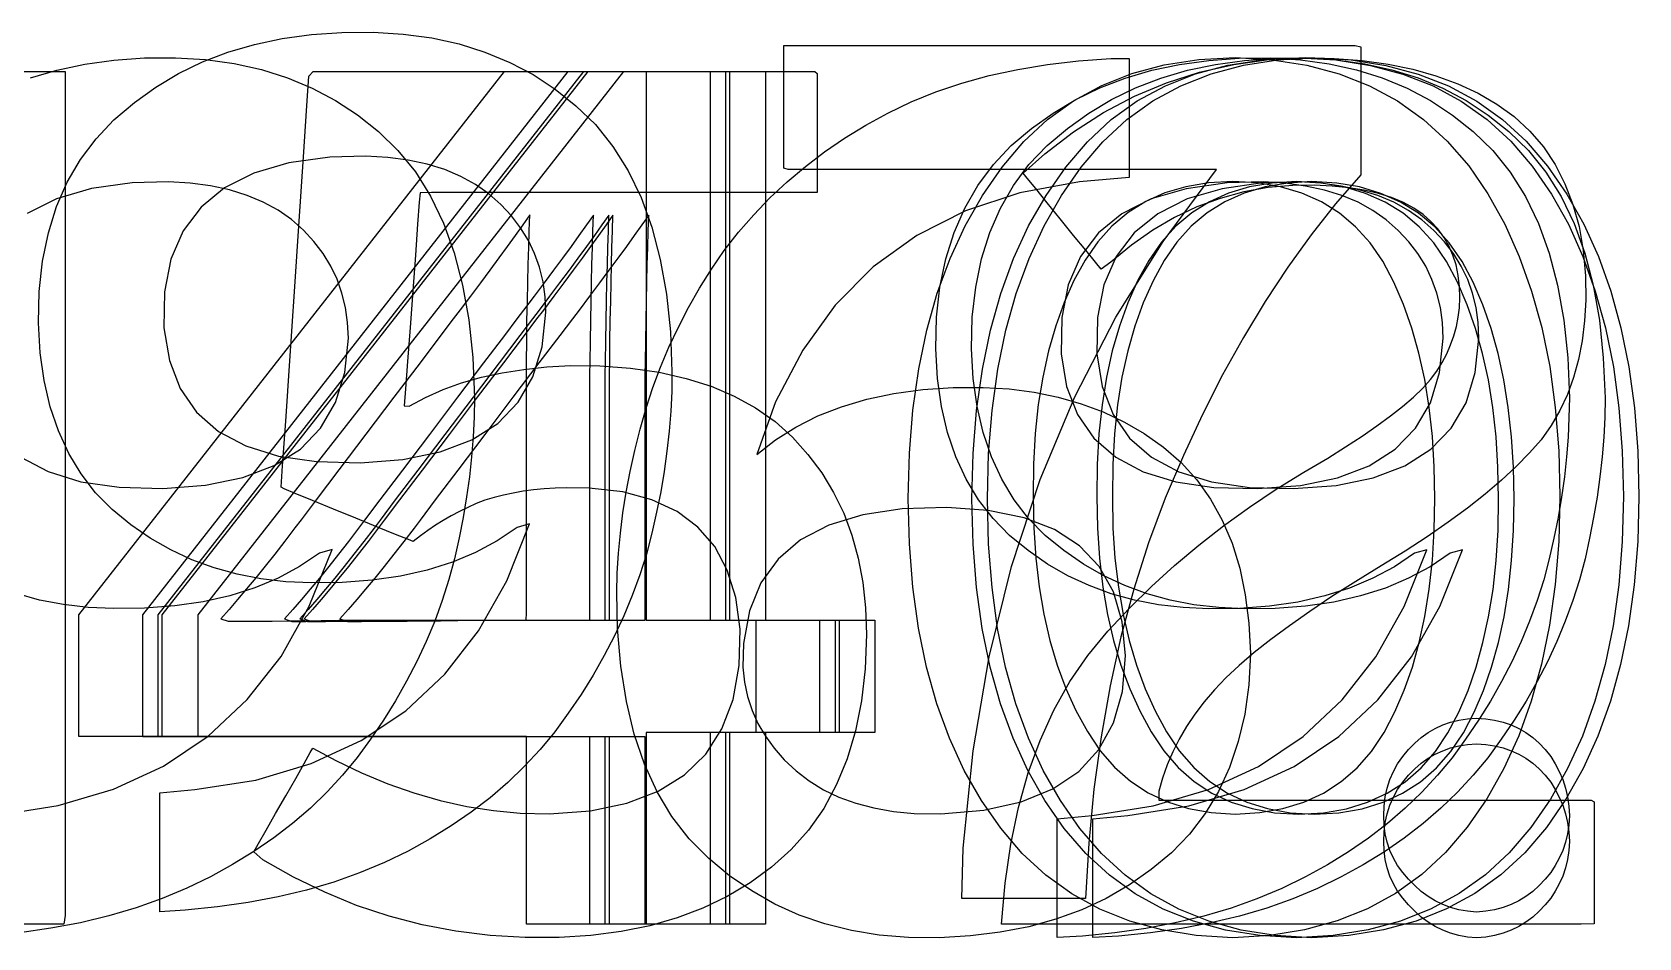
# Model space of a CAD drawing. Extents: x 1 to 47.7, y 0.2 to 35.
# Drawn here: x 42.7814 to 42.9095, y 6.8281 to 6.9004 of the extents above; entities that cross this region are included whole.
import ezdxf

# ---------------------------------------------------------------- set-up
doc = ezdxf.new("R2010")
doc.units = 0
doc.header["$MEASUREMENT"] = 0
for name, color, linetype in [('5_1___24__TARGET_LEDS___12', 7, 'CONTINUOUS'), ('6_2___8__INDEPENDENT_INPUT', 7, 'CONTINUOUS'), ('6_3___8__OPTOISO_INDEPENDE', 7, 'CONTINUOUS'), ('6_4___24__OPTOISO_INDEPEND', 7, 'CONTINUOUS'), ('6_5___8__INDEPENDENT_INPUT', 7, 'CONTINUOUS'), ('6_6___8__INDEPENDENT_INPUT', 7, 'CONTINUOUS'), ('6_7___8__OPTOISO_INDEPENDE', 7, 'CONTINUOUS'), ('6_8___8__OPTOISO_INDEPENDE', 7, 'CONTINUOUS')]:
    doc.layers.add(name, color=color, linetype=linetype)

msp = doc.modelspace()

# ---------------------------------------------------------------- linework, layer by layer
at = {"layer": '5_1___24__TARGET_LEDS___12'}
for points in [[(42.90685, 6.87118), (42.90682, 6.86962), (42.90675, 6.86805), (42.90662, 6.86646), (42.90644, 6.86487), (42.90622, 6.86325), (42.90594, 6.86163), (42.90562, 6.85999), (42.90525, 6.85833), (42.90481, 6.85666), (42.90428, 6.855), (42.90367, 6.85335), (42.903, 6.85173), (42.90225, 6.85013), (42.90144, 6.84855), (42.90055, 6.84699), (42.89959, 6.84546), (42.89857, 6.84395), (42.89749, 6.84247), (42.89633, 6.84107), (42.89509, 6.83972), (42.89376, 6.83844), (42.89234, 6.83722), (42.89083, 6.83606), (42.88924, 6.83496), (42.88756, 6.83393), (42.88579, 6.83296), (42.88391, 6.83204), (42.88193, 6.83121), (42.87986, 6.83048), (42.87768, 6.82984), (42.87541, 6.8293), (42.87305, 6.82885), (42.87058, 6.82849), (42.86802, 6.82823), (42.86598, 6.82812), (42.86598, 6.82862), (42.86598, 6.82967), (42.86598, 6.83108), (42.86598, 6.8327), (42.86598, 6.83433), (42.86598, 6.8358), (42.86598, 6.83695), (42.86598, 6.8376), (42.86878, 6.83786), (42.87363, 6.83863), (42.87806, 6.83994), (42.88205, 6.84178), (42.88561, 6.84416), (42.88873, 6.84708), (42.89142, 6.85053), (42.89367, 6.85453), (42.89548, 6.85906), (42.89449, 6.85878), (42.8929, 6.8577), (42.89118, 6.85678), (42.88932, 6.856), (42.88733, 6.85537), (42.8852, 6.85489), (42.88294, 6.85456), (42.88054, 6.85438), (42.87808, 6.85434), (42.87603, 6.85444), (42.87405, 6.85467), (42.87215, 6.85504), (42.87031, 6.85555), (42.86855, 6.8562), (42.86685, 6.85699), (42.86523, 6.85792), (42.86367, 6.85899), (42.86219, 6.86019), (42.86086, 6.86155), (42.85971, 6.86304), (42.85872, 6.86469), (42.8579, 6.86648), (42.85724, 6.86841), (42.85676, 6.87049), (42.85645, 6.87272), (42.8563, 6.8751), (42.85637, 6.87761), (42.85664, 6.88001), (42.8571, 6.88226), (42.85776, 6.88437), (42.85861, 6.88632), (42.85965, 6.88813), (42.86089, 6.88979), (42.86233, 6.8913), (42.86395, 6.89267), (42.86566, 6.8939), (42.86748, 6.89498), (42.86939, 6.89591), (42.87141, 6.89668), (42.87353, 6.89731), (42.87576, 6.89778), (42.87809, 6.8981), (42.88052, 6.89827), (42.88301, 6.89829), (42.8854, 6.89814), (42.88768, 6.89783), (42.88985, 6.89734), (42.89193, 6.8967), (42.8939, 6.89588), (42.89576, 6.89489), (42.89753, 6.89374), (42.89918, 6.89242), (42.90074, 6.89091), (42.90213, 6.88918), (42.90335, 6.88724), (42.90438, 6.88509), (42.90523, 6.88273), (42.90591, 6.88016), (42.9064, 6.87737), (42.90671, 6.87438)], [(42.89678, 6.87594), (42.89673, 6.87718), (42.89656, 6.87838), (42.89628, 6.87952), (42.89589, 6.88062), (42.89538, 6.88167), (42.89477, 6.88268), (42.89404, 6.88363), (42.89319, 6.88454), (42.89224, 6.88538), (42.89118, 6.88613), (42.89, 6.88678), (42.88871, 6.88731), (42.88731, 6.88775), (42.88579, 6.88807), (42.88417, 6.8883), (42.88243, 6.88841), (42.87953, 6.88832), (42.87629, 6.88786), (42.8735, 6.88704), (42.87116, 6.88586), (42.86928, 6.88433), (42.86785, 6.88244), (42.86687, 6.88019), (42.86635, 6.87758), (42.8663, 6.8747), (42.86674, 6.87209), (42.86761, 6.86985), (42.86892, 6.86797), (42.87066, 6.86644), (42.87284, 6.86528), (42.87545, 6.86447), (42.87849, 6.86403), (42.88198, 6.86394), (42.88539, 6.86419), (42.88836, 6.8648), (42.89088, 6.86576), (42.89295, 6.86708), (42.89458, 6.86876), (42.89576, 6.87079), (42.89649, 6.87319)], [(42.83055, 6.88576), (42.83, 6.88497), (42.8294, 6.88413), (42.82877, 6.88325), (42.82809, 6.88233), (42.82738, 6.88136), (42.82663, 6.88034), (42.82583, 6.87928), (42.825, 6.87817), (42.82446, 6.87747), (42.82347, 6.87616), (42.8218, 6.87396), (42.81972, 6.87122), (42.81748, 6.86826), (42.81533, 6.86541), (42.81352, 6.86303), (42.81231, 6.86143), (42.81183, 6.86079), (42.81101, 6.85973), (42.81021, 6.85871), (42.80944, 6.85773), (42.80869, 6.8568), (42.80796, 6.85592), (42.80726, 6.85508), (42.80658, 6.85429), (42.80592, 6.85354), (42.80651, 6.85334), (42.80763, 6.85334), (42.8088, 6.85335), (42.81001, 6.85336), (42.81127, 6.85337), (42.81258, 6.85338), (42.81393, 6.8534), (42.81533, 6.85342), (42.8164, 6.85343), (42.81723, 6.85343), (42.81887, 6.85343), (42.82105, 6.85343), (42.82349, 6.85343), (42.82592, 6.85343), (42.82804, 6.85343), (42.82958, 6.85343), (42.83027, 6.85343), (42.83028, 6.85401), (42.83028, 6.8559), (42.83028, 6.85874), (42.83028, 6.86211), (42.83028, 6.86563), (42.83028, 6.86888), (42.83028, 6.87149), (42.83028, 6.87304), (42.83029, 6.87404), (42.83031, 6.87571), (42.83034, 6.87733), (42.83037, 6.87888), (42.8304, 6.88037), (42.83043, 6.88181), (42.83047, 6.88318), (42.83051, 6.8845)]]:
    msp.add_lwpolyline(points, close=True, dxfattribs=at)
msp.add_lwpolyline([(42.83986, 6.84447), (42.83986, 6.82918), (42.83028, 6.82918), (42.83028, 6.84414), (42.7946, 6.84414), (42.7946, 6.85387), (42.82856, 6.89722), (42.83986, 6.89722), (42.83986, 6.85343), (42.84859, 6.85343), (42.84859, 6.84447), (42.83986, 6.84447)], dxfattribs=at)
at = {"layer": '6_2___8__INDEPENDENT_INPUT'}
for points in [[(42.90831, 6.86331), (42.90822, 6.85971), (42.90795, 6.85627), (42.90749, 6.853), (42.90686, 6.8499), (42.90604, 6.84697), (42.90504, 6.8442), (42.90385, 6.8416), (42.90249, 6.83917), (42.90093, 6.83691), (42.8992, 6.83489), (42.8973, 6.83313), (42.89522, 6.83164), (42.89297, 6.83041), (42.89054, 6.82944), (42.88794, 6.82873), (42.88517, 6.82828), (42.88223, 6.8281), (42.87932, 6.82828), (42.87658, 6.82872), (42.87401, 6.82943), (42.8716, 6.83039), (42.86937, 6.83161), (42.86732, 6.83309), (42.86543, 6.83483), (42.86371, 6.83682), (42.86216, 6.83905), (42.8608, 6.84145), (42.85962, 6.84402), (42.85861, 6.84677), (42.8578, 6.84969), (42.85716, 6.85278), (42.8567, 6.85606), (42.85643, 6.8595), (42.85634, 6.86312), (42.85643, 6.86673), (42.85671, 6.87018), (42.85717, 6.87346), (42.85781, 6.87657), (42.85865, 6.87951), (42.85966, 6.88228), (42.86086, 6.88489), (42.86225, 6.88733), (42.86382, 6.88959), (42.86555, 6.89161), (42.86746, 6.89337), (42.86953, 6.89486), (42.87177, 6.89608), (42.87418, 6.89703), (42.87676, 6.89772), (42.87951, 6.89814), (42.88242, 6.8983), (42.88536, 6.89813), (42.88813, 6.8977), (42.89072, 6.89701), (42.89313, 6.89606), (42.89537, 6.89485), (42.89744, 6.89338), (42.89933, 6.89165), (42.90104, 6.88966), (42.90257, 6.88743), (42.90392, 6.88502), (42.90508, 6.88244), (42.90607, 6.87969), (42.90688, 6.87676), (42.90751, 6.87366), (42.90795, 6.87038), (42.90822, 6.86693)], [(42.89836, 6.86312), (42.8983, 6.86565), (42.89815, 6.86808), (42.8979, 6.8704), (42.89754, 6.87262), (42.89708, 6.87472), (42.89652, 6.87672), (42.89585, 6.87861), (42.89509, 6.8804), (42.89421, 6.88206), (42.89319, 6.88353), (42.89203, 6.88481), (42.89073, 6.8859), (42.8893, 6.8868), (42.88774, 6.88749), (42.88604, 6.888), (42.8842, 6.88831), (42.88223, 6.88843), (42.88029, 6.88831), (42.87849, 6.888), (42.87682, 6.88751), (42.87528, 6.88681), (42.87387, 6.88593), (42.8726, 6.88486), (42.87145, 6.8836), (42.87044, 6.88214), (42.86955, 6.88051), (42.86877, 6.87876), (42.8681, 6.8769), (42.86753, 6.87492), (42.86707, 6.87283), (42.86672, 6.87062), (42.86647, 6.8683), (42.86634, 6.86586), (42.86631, 6.86331), (42.86636, 6.86079), (42.86652, 6.85838), (42.86679, 6.85608), (42.86716, 6.85389), (42.86764, 6.85181), (42.86823, 6.84984), (42.86893, 6.84797), (42.86973, 6.84621), (42.87063, 6.84454), (42.87165, 6.84302), (42.8728, 6.8417), (42.87408, 6.84057), (42.87548, 6.83965), (42.87702, 6.83893), (42.87869, 6.83841), (42.88049, 6.83808), (42.88242, 6.83796), (42.88439, 6.83808), (42.88622, 6.8384), (42.88791, 6.83892), (42.88947, 6.83963), (42.89089, 6.84054), (42.89217, 6.84165), (42.89331, 6.84296), (42.89431, 6.84446), (42.89517, 6.84611), (42.89592, 6.84784), (42.89657, 6.84969), (42.89711, 6.85165), (42.89756, 6.85372), (42.89791, 6.8559), (42.89816, 6.8582), (42.89831, 6.8606)], [(42.82614, 6.88576), (42.82559, 6.88497), (42.82499, 6.88413), (42.82436, 6.88325), (42.82368, 6.88233), (42.82296, 6.88136), (42.82221, 6.88034), (42.82141, 6.87928), (42.82057, 6.87817), (42.82004, 6.87747), (42.81905, 6.87616), (42.81738, 6.87396), (42.8153, 6.87122), (42.81306, 6.86826), (42.81091, 6.86541), (42.8091, 6.86303), (42.80789, 6.86143), (42.8074, 6.86079), (42.80659, 6.85973), (42.8058, 6.85871), (42.80502, 6.85773), (42.80428, 6.8568), (42.80355, 6.85592), (42.80284, 6.85508), (42.80216, 6.85429), (42.8015, 6.85354), (42.80209, 6.85334), (42.80321, 6.85334), (42.80438, 6.85335), (42.8056, 6.85336), (42.80686, 6.85337), (42.80816, 6.85338), (42.80951, 6.8534), (42.81091, 6.85342), (42.81198, 6.85343), (42.8128, 6.85343), (42.81445, 6.85343), (42.81663, 6.85343), (42.81907, 6.85343), (42.82149, 6.85343), (42.82362, 6.85343), (42.82516, 6.85343), (42.82585, 6.85343), (42.82586, 6.85401), (42.82586, 6.8559), (42.82586, 6.85874), (42.82586, 6.86211), (42.82586, 6.86563), (42.82586, 6.86888), (42.82586, 6.87149), (42.82586, 6.87304), (42.82587, 6.87404), (42.8259, 6.87571), (42.82593, 6.87733), (42.82596, 6.87888), (42.82599, 6.88037), (42.82602, 6.88181), (42.82606, 6.88318), (42.8261, 6.8845)]]:
    msp.add_lwpolyline(points, close=True, dxfattribs=at)
msp.add_lwpolyline([(42.83545, 6.84447), (42.83545, 6.82918), (42.82586, 6.82918), (42.82586, 6.84414), (42.79019, 6.84414), (42.79019, 6.85387), (42.82414, 6.89722), (42.83545, 6.89722), (42.83545, 6.85343), (42.84418, 6.85343), (42.84418, 6.84447), (42.83545, 6.84447)], dxfattribs=at)
at = {"layer": '6_3___8__OPTOISO_INDEPENDE'}
for points in [[(42.83241, 6.87324), (42.83239, 6.87168), (42.83231, 6.87011), (42.83218, 6.86853), (42.83201, 6.86693), (42.83178, 6.86531), (42.83151, 6.86369), (42.83118, 6.86205), (42.83081, 6.86039), (42.83038, 6.85872), (42.82984, 6.85706), (42.82924, 6.85542), (42.82856, 6.85379), (42.82782, 6.85219), (42.827, 6.85061), (42.82612, 6.84906), (42.82516, 6.84752), (42.82413, 6.84601), (42.82305, 6.84454), (42.82189, 6.84313), (42.82065, 6.84179), (42.81932, 6.8405), (42.8179, 6.83928), (42.8164, 6.83812), (42.8148, 6.83703), (42.81312, 6.83599), (42.81135, 6.83502), (42.80947, 6.8341), (42.80749, 6.83328), (42.80542, 6.83254), (42.80325, 6.8319), (42.80098, 6.83136), (42.79861, 6.83091), (42.79615, 6.83056), (42.79358, 6.8303), (42.79154, 6.83018), (42.79154, 6.83068), (42.79154, 6.83173), (42.79154, 6.83314), (42.79154, 6.83476), (42.79154, 6.83639), (42.79154, 6.83787), (42.79154, 6.83901), (42.79154, 6.83966), (42.79434, 6.83993), (42.7992, 6.84069), (42.80362, 6.842), (42.80761, 6.84384), (42.81117, 6.84622), (42.81429, 6.84914), (42.81698, 6.8526), (42.81923, 6.85659), (42.82105, 6.86113), (42.82005, 6.86084), (42.81847, 6.85977), (42.81674, 6.85884), (42.81489, 6.85806), (42.81289, 6.85743), (42.81076, 6.85695), (42.8085, 6.85662), (42.8061, 6.85644), (42.80365, 6.85641), (42.8016, 6.8565), (42.79962, 6.85673), (42.79771, 6.8571), (42.79588, 6.85761), (42.79411, 6.85826), (42.79242, 6.85905), (42.79079, 6.85998), (42.78923, 6.86105), (42.78776, 6.86226), (42.78643, 6.86361), (42.78527, 6.86511), (42.78428, 6.86675), (42.78346, 6.86854), (42.78281, 6.87047), (42.78233, 6.87256), (42.78201, 6.87478), (42.78187, 6.87716), (42.78193, 6.87967), (42.7822, 6.88207), (42.78266, 6.88433), (42.78332, 6.88643), (42.78417, 6.88838), (42.78522, 6.89019), (42.78646, 6.89185), (42.78789, 6.89336), (42.78952, 6.89473), (42.79123, 6.89596), (42.79304, 6.89704), (42.79496, 6.89797), (42.79698, 6.89875), (42.7991, 6.89937), (42.80132, 6.89984), (42.80365, 6.90017), (42.80608, 6.90033), (42.80858, 6.90035), (42.81096, 6.9002), (42.81324, 6.89989), (42.81542, 6.89941), (42.81749, 6.89876), (42.81946, 6.89794), (42.82133, 6.89696), (42.82309, 6.8958), (42.82475, 6.89448), (42.8263, 6.89297), (42.8277, 6.89124), (42.82891, 6.8893), (42.82994, 6.88715), (42.8308, 6.88479), (42.83147, 6.88222), (42.83197, 6.87944), (42.83228, 6.87644)], [(42.88736, 6.88897), (42.88535, 6.88665), (42.88341, 6.88419), (42.88153, 6.88159), (42.87973, 6.87886), (42.878, 6.876), (42.87633, 6.873), (42.87474, 6.86986), (42.87321, 6.86659), (42.87175, 6.86317), (42.87042, 6.85961), (42.86925, 6.85592), (42.86823, 6.85212), (42.86736, 6.84819), (42.86664, 6.84413), (42.86607, 6.83996), (42.86566, 6.83566), (42.8654, 6.83124), (42.86502, 6.83124), (42.864, 6.83124), (42.86255, 6.83124), (42.86086, 6.83124), (42.85912, 6.83124), (42.85752, 6.83124), (42.85626, 6.83124), (42.85554, 6.83124), (42.85565, 6.83525), (42.85644, 6.84303), (42.85772, 6.85053), (42.8595, 6.85773), (42.86178, 6.86465), (42.86455, 6.87127), (42.86782, 6.8776), (42.87159, 6.88365), (42.87585, 6.8894), (42.87453, 6.8894), (42.87102, 6.8894), (42.86599, 6.8894), (42.86011, 6.8894), (42.85407, 6.8894), (42.84853, 6.8894), (42.84417, 6.8894), (42.84167, 6.8894), (42.84132, 6.8895), (42.84132, 6.89022), (42.84132, 6.89146), (42.84132, 6.89305), (42.84132, 6.89478), (42.84132, 6.89646), (42.84132, 6.8979), (42.84132, 6.8989), (42.84132, 6.89928), (42.84308, 6.89928), (42.84777, 6.89928), (42.85448, 6.89928), (42.86231, 6.89928), (42.87037, 6.89928), (42.87775, 6.89928), (42.88356, 6.89928), (42.8869, 6.89928), (42.88736, 6.89918), (42.88736, 6.89843), (42.88736, 6.89713), (42.88736, 6.89547), (42.88736, 6.89367), (42.88736, 6.89192), (42.88736, 6.89041), (42.88736, 6.88936)], [(42.82235, 6.878), (42.82229, 6.87924), (42.82212, 6.88044), (42.82184, 6.88159), (42.82145, 6.88268), (42.82095, 6.88374), (42.82033, 6.88474), (42.8196, 6.88569), (42.81876, 6.8866), (42.81781, 6.88745), (42.81674, 6.88819), (42.81556, 6.88884), (42.81428, 6.88938), (42.81287, 6.88981), (42.81136, 6.89014), (42.80973, 6.89036), (42.80799, 6.89047), (42.8051, 6.89038), (42.80185, 6.88992), (42.79906, 6.8891), (42.79672, 6.88792), (42.79484, 6.88639), (42.79341, 6.8845), (42.79244, 6.88225), (42.79191, 6.87964), (42.79187, 6.87676), (42.79231, 6.87416), (42.79318, 6.87191), (42.79448, 6.87003), (42.79623, 6.8685), (42.7984, 6.86734), (42.80101, 6.86653), (42.80406, 6.86609), (42.80754, 6.866), (42.81095, 6.86625), (42.81392, 6.86686), (42.81644, 6.86782), (42.81852, 6.86914), (42.82014, 6.87082), (42.82132, 6.87286), (42.82206, 6.87525)], [(42.904, 6.83784), (42.90395, 6.8371), (42.90384, 6.8364), (42.90368, 6.83572), (42.90347, 6.83508), (42.9032, 6.83446), (42.90288, 6.83387), (42.90251, 6.83331), (42.90208, 6.83277), (42.9016, 6.83227), (42.90108, 6.8318), (42.90053, 6.83139), (42.89996, 6.83104), (42.89935, 6.83075), (42.89871, 6.83051), (42.89803, 6.83034), (42.89733, 6.83022), (42.89659, 6.83016), (42.89588, 6.83022), (42.89519, 6.83034), (42.89453, 6.83051), (42.8939, 6.83075), (42.8933, 6.83104), (42.89273, 6.83139), (42.89218, 6.8318), (42.89167, 6.83227), (42.89117, 6.83277), (42.89071, 6.83331), (42.8903, 6.83387), (42.88996, 6.83446), (42.88968, 6.83508), (42.88947, 6.83572), (42.88931, 6.8364), (42.88922, 6.8371), (42.88919, 6.83784), (42.88922, 6.83861), (42.88931, 6.83934), (42.88947, 6.84005), (42.88968, 6.84073), (42.88996, 6.84137), (42.8903, 6.84199), (42.89071, 6.84257), (42.89117, 6.84313), (42.89167, 6.84364), (42.89218, 6.84409), (42.89273, 6.84448), (42.8933, 6.84481), (42.8939, 6.84508), (42.89453, 6.8453), (42.89519, 6.84546), (42.89588, 6.84557), (42.89659, 6.84562), (42.89733, 6.84557), (42.89803, 6.84546), (42.89871, 6.8453), (42.89935, 6.84508), (42.89996, 6.84481), (42.90053, 6.84448), (42.90108, 6.84409), (42.9016, 6.84364), (42.90208, 6.84313), (42.90251, 6.84257), (42.90288, 6.84199), (42.9032, 6.84137), (42.90347, 6.84073), (42.90368, 6.84005), (42.90384, 6.83934), (42.90395, 6.83861)]]:
    msp.add_lwpolyline(points, close=True, dxfattribs=at)
at = {"layer": '6_4___24__OPTOISO_INDEPEND'}
for points in [[(42.78122, 6.8967), (42.78334, 6.89732), (42.78556, 6.8978), (42.78789, 6.89812), (42.79032, 6.89829), (42.79281, 6.8983), (42.7952, 6.89816), (42.79748, 6.89784), (42.79966, 6.89736), (42.80173, 6.89671), (42.8037, 6.89589), (42.80557, 6.89491), (42.80733, 6.89376), (42.80899, 6.89243), (42.81054, 6.89092), (42.81194, 6.8892), (42.81315, 6.88726), (42.81418, 6.88511), (42.81504, 6.88274), (42.81571, 6.88017), (42.8162, 6.87739), (42.81652, 6.87439), (42.81665, 6.87119), (42.81663, 6.86963), (42.81655, 6.86806), (42.81642, 6.86648), (42.81625, 6.86488), (42.81602, 6.86327), (42.81575, 6.86164), (42.81542, 6.86), (42.81505, 6.85834), (42.81461, 6.85668), (42.81408, 6.85501), (42.81348, 6.85337), (42.8128, 6.85175), (42.81206, 6.85015), (42.81124, 6.84857), (42.81036, 6.84701), (42.8094, 6.84547), (42.80837, 6.84396), (42.80729, 6.84249), (42.80613, 6.84108), (42.80489, 6.83974), (42.80356, 6.83845), (42.80214, 6.83723), (42.80064, 6.83608), (42.79904, 6.83498), (42.79736, 6.83394), (42.79559, 6.83297), (42.79371, 6.83205), (42.79173, 6.83123), (42.78966, 6.83049), (42.78749, 6.82986), (42.78522, 6.82931), (42.78285, 6.82886), (42.78038, 6.8285)], [(42.78047, 6.86645), (42.78264, 6.86529), (42.78525, 6.86449), (42.7883, 6.86404), (42.79178, 6.86395), (42.79519, 6.8642), (42.79816, 6.86481), (42.80068, 6.86577), (42.80276, 6.86709), (42.80438, 6.86877), (42.80556, 6.87081), (42.8063, 6.8732), (42.80659, 6.87595), (42.80653, 6.87719), (42.80636, 6.87839), (42.80608, 6.87954), (42.80569, 6.88064), (42.80519, 6.88169), (42.80457, 6.88269), (42.80384, 6.88364), (42.803, 6.88455), (42.80205, 6.8854), (42.80098, 6.88615), (42.7998, 6.88679), (42.79851, 6.88733), (42.79711, 6.88776), (42.7956, 6.88809), (42.79397, 6.88831), (42.79223, 6.88842), (42.78934, 6.88834), (42.78609, 6.88787), (42.7833, 6.88705), (42.78096, 6.88588)], [(42.77858, 6.83788), (42.78344, 6.83865), (42.78786, 6.83995), (42.79185, 6.8418), (42.79541, 6.84418), (42.79853, 6.8471), (42.80122, 6.85055), (42.80347, 6.85455), (42.80529, 6.85908), (42.80429, 6.85879), (42.8027, 6.85772), (42.80098, 6.85679), (42.79912, 6.85601), (42.79713, 6.85539), (42.795, 6.85491), (42.79274, 6.85458), (42.79034, 6.85439), (42.78789, 6.85436), (42.78584, 6.85445), (42.78386, 6.85468), (42.78195, 6.85505), (42.78011, 6.85556)]]:
    msp.add_lwpolyline(points, dxfattribs=at)
for points in [[(42.87855, 6.85078), (42.87842, 6.84829), (42.8781, 6.84595), (42.87759, 6.84375), (42.87689, 6.8417), (42.87601, 6.83978), (42.87495, 6.83801), (42.87369, 6.83638), (42.87225, 6.83489), (42.87063, 6.83354), (42.8689, 6.83232), (42.86705, 6.83125), (42.8651, 6.83034), (42.86304, 6.82959), (42.86087, 6.82899), (42.8586, 6.82854), (42.85622, 6.82825), (42.85373, 6.82811), (42.85127, 6.82813), (42.84895, 6.82832), (42.84673, 6.82868), (42.8446, 6.82922), (42.84256, 6.82992), (42.84062, 6.83079), (42.83877, 6.83184), (42.83701, 6.83305), (42.83534, 6.83444), (42.83379, 6.83601), (42.83241, 6.83778), (42.83122, 6.83976), (42.83022, 6.84195), (42.8294, 6.84435), (42.82877, 6.84695), (42.82833, 6.84976), (42.82807, 6.85279), (42.828, 6.85561), (42.82804, 6.85719), (42.82814, 6.85878), (42.82829, 6.86039), (42.82849, 6.86201), (42.82875, 6.86365), (42.82907, 6.86531), (42.82944, 6.86698), (42.82986, 6.86867), (42.83034, 6.87035), (42.83089, 6.872), (42.8315, 6.87363), (42.83217, 6.87523), (42.83292, 6.87682), (42.83373, 6.87838), (42.83461, 6.87992), (42.83556, 6.88144), (42.83658, 6.88294), (42.83771, 6.8844), (42.83893, 6.88579), (42.84022, 6.88713), (42.8416, 6.88841), (42.84305, 6.88963), (42.84458, 6.89079), (42.84618, 6.89189), (42.84787, 6.89292), (42.84963, 6.8939), (42.8515, 6.8948), (42.85347, 6.89559), (42.85554, 6.89629), (42.85771, 6.89688), (42.85999, 6.89737), (42.86237, 6.89777), (42.86485, 6.89806), (42.86743, 6.89825), (42.86887, 6.89824), (42.86887, 6.89759), (42.86887, 6.89644), (42.86887, 6.89496), (42.86887, 6.89333), (42.86887, 6.89172), (42.86887, 6.8903), (42.86887, 6.88925), (42.86887, 6.88875), (42.86491, 6.88841), (42.86015, 6.88753), (42.85583, 6.8861), (42.85193, 6.88414), (42.84847, 6.88163), (42.84544, 6.87858), (42.84284, 6.87498), (42.84068, 6.87085), (42.83918, 6.86665), (42.84067, 6.86782), (42.84229, 6.86885), (42.84404, 6.86973), (42.84594, 6.87047), (42.84796, 6.87107), (42.85012, 6.87152), (42.85242, 6.87183), (42.85485, 6.87199), (42.85724, 6.87201), (42.85932, 6.87189), (42.86131, 6.87163), (42.86323, 6.87124), (42.86506, 6.87071), (42.86682, 6.87005), (42.8685, 6.86925), (42.87009, 6.86832), (42.87161, 6.86725), (42.87302, 6.86602), (42.87428, 6.86463), (42.87538, 6.8631), (42.87631, 6.86141), (42.87709, 6.85958), (42.8777, 6.8576), (42.87814, 6.85547), (42.87843, 6.8532)], [(42.86858, 6.85059), (42.86832, 6.85332), (42.86763, 6.8557), (42.8665, 6.85771), (42.86493, 6.85937), (42.86293, 6.86067), (42.8605, 6.86161), (42.85764, 6.8622), (42.85434, 6.86242), (42.85078, 6.86231), (42.84763, 6.86185), (42.84493, 6.86103), (42.84267, 6.85985), (42.84087, 6.85832), (42.8395, 6.85643), (42.83859, 6.85418), (42.83812, 6.85158), (42.83807, 6.84969), (42.8382, 6.8485), (42.83844, 6.84735), (42.8388, 6.84624), (42.83927, 6.84519), (42.83986, 6.84418), (42.84056, 6.84322), (42.84137, 6.84231), (42.84231, 6.84143), (42.84335, 6.84062), (42.84449, 6.83992), (42.84573, 6.83932), (42.84707, 6.83884), (42.84852, 6.83846), (42.85007, 6.83819), (42.85172, 6.83803), (42.85385, 6.83799), (42.85728, 6.83829), (42.86026, 6.83896), (42.86279, 6.83999), (42.86486, 6.84138), (42.86647, 6.84313), (42.86763, 6.84525), (42.86834, 6.84774)], [(42.904, 6.83579), (42.90395, 6.83506), (42.90384, 6.83435), (42.90368, 6.83368), (42.90347, 6.83303), (42.9032, 6.83241), (42.90288, 6.83182), (42.90251, 6.83126), (42.90208, 6.83073), (42.9016, 6.83022), (42.90108, 6.82975), (42.90053, 6.82935), (42.89996, 6.829), (42.89935, 6.8287), (42.89871, 6.82847), (42.89803, 6.82829), (42.89733, 6.82816), (42.89659, 6.8281), (42.89588, 6.82816), (42.89519, 6.82829), (42.89453, 6.82847), (42.8939, 6.8287), (42.8933, 6.829), (42.89273, 6.82935), (42.89218, 6.82975), (42.89167, 6.83022), (42.89117, 6.83073), (42.89071, 6.83126), (42.8903, 6.83182), (42.88996, 6.83241), (42.88968, 6.83303), (42.88947, 6.83368), (42.88931, 6.83435), (42.88922, 6.83506), (42.88919, 6.83579), (42.88922, 6.83656), (42.88931, 6.8373), (42.88947, 6.838), (42.88968, 6.83868), (42.88996, 6.83932), (42.8903, 6.83994), (42.89071, 6.84053), (42.89117, 6.84108), (42.89167, 6.84159), (42.89218, 6.84204), (42.89273, 6.84243), (42.8933, 6.84276), (42.8939, 6.84303), (42.89453, 6.84325), (42.89519, 6.84342), (42.89588, 6.84352), (42.89659, 6.84357), (42.89733, 6.84352), (42.89803, 6.84342), (42.89871, 6.84325), (42.89935, 6.84303), (42.89996, 6.84276), (42.90053, 6.84243), (42.90108, 6.84204), (42.9016, 6.84159), (42.90208, 6.84108), (42.90251, 6.84053), (42.90288, 6.83994), (42.9032, 6.83932), (42.90347, 6.83868), (42.90368, 6.838), (42.90384, 6.8373), (42.90395, 6.83656)]]:
    msp.add_lwpolyline(points, close=True, dxfattribs=at)
at = {"layer": '6_5___8__INDEPENDENT_INPUT'}
for points in [[(42.90955, 6.86331), (42.90946, 6.85971), (42.90918, 6.85627), (42.90873, 6.853), (42.90809, 6.8499), (42.90727, 6.84697), (42.90627, 6.8442), (42.90509, 6.8416), (42.90372, 6.83917), (42.90217, 6.83691), (42.90044, 6.83489), (42.89853, 6.83313), (42.89645, 6.83164), (42.8942, 6.83041), (42.89178, 6.82944), (42.88918, 6.82873), (42.88641, 6.82828), (42.88346, 6.8281), (42.88055, 6.82828), (42.87781, 6.82872), (42.87524, 6.82943), (42.87284, 6.83039), (42.87061, 6.83161), (42.86856, 6.83309), (42.86667, 6.83483), (42.86495, 6.83682), (42.8634, 6.83905), (42.86203, 6.84145), (42.86085, 6.84402), (42.85985, 6.84677), (42.85903, 6.84969), (42.85839, 6.85278), (42.85794, 6.85606), (42.85766, 6.8595), (42.85757, 6.86312), (42.85766, 6.86673), (42.85794, 6.87018), (42.8584, 6.87346), (42.85905, 6.87657), (42.85988, 6.87951), (42.8609, 6.88228), (42.8621, 6.88489), (42.86348, 6.88733), (42.86505, 6.88959), (42.86679, 6.89161), (42.86869, 6.89337), (42.87077, 6.89486), (42.87301, 6.89608), (42.87542, 6.89703), (42.878, 6.89772), (42.88074, 6.89814), (42.88365, 6.8983), (42.8866, 6.89813), (42.88936, 6.8977), (42.89195, 6.89701), (42.89437, 6.89606), (42.89661, 6.89485), (42.89867, 6.89338), (42.90056, 6.89165), (42.90227, 6.88966), (42.9038, 6.88743), (42.90515, 6.88502), (42.90632, 6.88244), (42.9073, 6.87969), (42.90811, 6.87676), (42.90874, 6.87366), (42.90919, 6.87038), (42.90946, 6.86693)], [(42.89959, 6.86312), (42.89954, 6.86565), (42.89939, 6.86808), (42.89913, 6.8704), (42.89877, 6.87262), (42.89831, 6.87472), (42.89775, 6.87672), (42.89709, 6.87861), (42.89632, 6.8804), (42.89544, 6.88206), (42.89442, 6.88353), (42.89326, 6.88481), (42.89197, 6.8859), (42.89054, 6.8868), (42.88897, 6.88749), (42.88727, 6.888), (42.88544, 6.88831), (42.88346, 6.88843), (42.88153, 6.88831), (42.87973, 6.888), (42.87805, 6.88751), (42.87651, 6.88681), (42.87511, 6.88593), (42.87383, 6.88486), (42.87269, 6.8836), (42.87167, 6.88214), (42.87079, 6.88051), (42.87001, 6.87876), (42.86933, 6.8769), (42.86877, 6.87492), (42.86831, 6.87283), (42.86795, 6.87062), (42.86771, 6.8683), (42.86757, 6.86586), (42.86754, 6.86331), (42.86759, 6.86079), (42.86775, 6.85838), (42.86802, 6.85608), (42.8684, 6.85389), (42.86888, 6.85181), (42.86947, 6.84984), (42.87016, 6.84797), (42.87096, 6.84621), (42.87186, 6.84454), (42.87288, 6.84302), (42.87403, 6.8417), (42.87531, 6.84057), (42.87672, 6.83965), (42.87826, 6.83893), (42.87993, 6.83841), (42.88173, 6.83808), (42.88365, 6.83796), (42.88562, 6.83808), (42.88746, 6.8384), (42.88915, 6.83892), (42.8907, 6.83963), (42.89212, 6.84054), (42.8934, 6.84165), (42.89454, 6.84296), (42.89555, 6.84446), (42.89641, 6.84611), (42.89715, 6.84784), (42.8978, 6.84969), (42.89835, 6.85165), (42.8988, 6.85372), (42.89914, 6.8559), (42.89939, 6.8582), (42.89954, 6.8606)], [(42.82738, 6.88576), (42.82682, 6.88497), (42.82623, 6.88413), (42.82559, 6.88325), (42.82491, 6.88233), (42.8242, 6.88136), (42.82344, 6.88034), (42.82265, 6.87928), (42.82181, 6.87817), (42.82127, 6.87747), (42.82028, 6.87616), (42.81862, 6.87396), (42.81654, 6.87122), (42.81429, 6.86826), (42.81214, 6.86541), (42.81033, 6.86303), (42.80912, 6.86143), (42.80864, 6.86079), (42.80782, 6.85973), (42.80703, 6.85871), (42.80626, 6.85773), (42.80551, 6.8568), (42.80478, 6.85592), (42.80408, 6.85508), (42.80339, 6.85429), (42.80273, 6.85354), (42.80332, 6.85334), (42.80445, 6.85334), (42.80562, 6.85335), (42.80683, 6.85336), (42.80809, 6.85337), (42.8094, 6.85338), (42.81075, 6.8534), (42.81214, 6.85342), (42.81321, 6.85343), (42.81404, 6.85343), (42.81568, 6.85343), (42.81786, 6.85343), (42.82031, 6.85343), (42.82273, 6.85343), (42.82485, 6.85343), (42.8264, 6.85343), (42.82708, 6.85343), (42.82709, 6.85401), (42.82709, 6.8559), (42.82709, 6.85874), (42.82709, 6.86211), (42.82709, 6.86563), (42.82709, 6.86888), (42.82709, 6.87149), (42.82709, 6.87304), (42.8271, 6.87404), (42.82713, 6.87571), (42.82716, 6.87733), (42.82719, 6.87888), (42.82722, 6.88037), (42.82726, 6.88181), (42.8273, 6.88318), (42.82734, 6.8845)]]:
    msp.add_lwpolyline(points, close=True, dxfattribs=at)
msp.add_lwpolyline([(42.83668, 6.84447), (42.83668, 6.82918), (42.82709, 6.82918), (42.82709, 6.84414), (42.79142, 6.84414), (42.79142, 6.85387), (42.82537, 6.89722), (42.83668, 6.89722), (42.83668, 6.85343), (42.84542, 6.85343), (42.84542, 6.84447), (42.83668, 6.84447)], dxfattribs=at)
at = {"layer": '6_6___8__INDEPENDENT_INPUT'}
for points in [[(42.90324, 6.86334), (42.90315, 6.85973), (42.90287, 6.8563), (42.90242, 6.85303), (42.90178, 6.84992), (42.90096, 6.84699), (42.89996, 6.84422), (42.89878, 6.84162), (42.89741, 6.83918), (42.89586, 6.83692), (42.89413, 6.8349), (42.89222, 6.83315), (42.89014, 6.83165), (42.88789, 6.83042), (42.88547, 6.82945), (42.88287, 6.82874), (42.8801, 6.82829), (42.87716, 6.8281), (42.87424, 6.82828), (42.8715, 6.82873), (42.86893, 6.82944), (42.86653, 6.8304), (42.8643, 6.83162), (42.86224, 6.8331), (42.86035, 6.83484), (42.85864, 6.83684), (42.85709, 6.83906), (42.85572, 6.84146), (42.85454, 6.84403), (42.85354, 6.84678), (42.85272, 6.8497), (42.85208, 6.8528), (42.85163, 6.85608), (42.85135, 6.85952), (42.85126, 6.86315), (42.85136, 6.86676), (42.85163, 6.8702), (42.8521, 6.87348), (42.85274, 6.87658), (42.85357, 6.87952), (42.85459, 6.88229), (42.85579, 6.8849), (42.85718, 6.88733), (42.85874, 6.88959), (42.86048, 6.89162), (42.86238, 6.89338), (42.86445, 6.89487), (42.86669, 6.89609), (42.8691, 6.89705), (42.87168, 6.89774), (42.87443, 6.89816), (42.87735, 6.89832), (42.88029, 6.89814), (42.88305, 6.89771), (42.88564, 6.89702), (42.88806, 6.89607), (42.8903, 6.89486), (42.89236, 6.89339), (42.89425, 6.89166), (42.89597, 6.88968), (42.89749, 6.88745), (42.89884, 6.88504), (42.9, 6.88246), (42.90099, 6.8797), (42.9018, 6.87678), (42.90243, 6.87367), (42.90288, 6.8704), (42.90315, 6.86695)], [(42.89327, 6.86315), (42.89322, 6.86568), (42.89307, 6.8681), (42.89281, 6.87042), (42.89246, 6.87263), (42.892, 6.87474), (42.89144, 6.87673), (42.89078, 6.87863), (42.89001, 6.88041), (42.88913, 6.88208), (42.88811, 6.88355), (42.88695, 6.88483), (42.88565, 6.88592), (42.88422, 6.88681), (42.88266, 6.88751), (42.88096, 6.88801), (42.87912, 6.88832), (42.87716, 6.88844), (42.87522, 6.88833), (42.87341, 6.88802), (42.87174, 6.88752), (42.8702, 6.88683), (42.86879, 6.88595), (42.86751, 6.88487), (42.86637, 6.88361), (42.86536, 6.88216), (42.86448, 6.88053), (42.86369, 6.87878), (42.86302, 6.87691), (42.86245, 6.87493), (42.86199, 6.87284), (42.86163, 6.87064), (42.86139, 6.86832), (42.86125, 6.86588), (42.86122, 6.86334), (42.86127, 6.86081), (42.86143, 6.8584), (42.8617, 6.8561), (42.86208, 6.85391), (42.86256, 6.85182), (42.86315, 6.84985), (42.86384, 6.84798), (42.86464, 6.84623), (42.86555, 6.84455), (42.86657, 6.84303), (42.86772, 6.84171), (42.869, 6.84059), (42.87041, 6.83966), (42.87195, 6.83894), (42.87362, 6.83842), (42.87542, 6.8381), (42.87735, 6.83797), (42.87931, 6.83809), (42.88114, 6.83841), (42.88283, 6.83893), (42.88439, 6.83964), (42.8858, 6.84056), (42.88708, 6.84166), (42.88822, 6.84297), (42.88923, 6.84447), (42.89009, 6.84612), (42.89083, 6.84786), (42.89148, 6.8497), (42.89203, 6.85167), (42.89248, 6.85374), (42.89282, 6.85592), (42.89307, 6.85822), (42.89322, 6.86063)], [(42.82106, 6.88577), (42.8205, 6.88498), (42.81991, 6.88414), (42.81927, 6.88326), (42.8186, 6.88234), (42.81789, 6.88137), (42.81713, 6.88035), (42.81634, 6.87929), (42.8155, 6.87819), (42.81496, 6.87748), (42.81397, 6.87617), (42.81231, 6.87398), (42.81023, 6.87123), (42.80799, 6.86827), (42.80583, 6.86543), (42.80403, 6.86304), (42.80282, 6.86145), (42.80233, 6.86081), (42.80151, 6.85974), (42.80072, 6.85872), (42.79995, 6.85774), (42.7992, 6.85682), (42.79847, 6.85593), (42.79776, 6.85509), (42.79708, 6.8543), (42.79642, 6.85356), (42.79701, 6.85335), (42.79813, 6.85336), (42.7993, 6.85336), (42.80052, 6.85337), (42.80178, 6.85338), (42.80308, 6.85339), (42.80443, 6.85341), (42.80583, 6.85343), (42.8069, 6.85345), (42.80773, 6.85345), (42.80938, 6.85345), (42.81156, 6.85345), (42.814, 6.85345), (42.81642, 6.85345), (42.81854, 6.85345), (42.82009, 6.85345), (42.82078, 6.85345), (42.82079, 6.85402), (42.82079, 6.85592), (42.82079, 6.85875), (42.82079, 6.86212), (42.82079, 6.86564), (42.82079, 6.8689), (42.82079, 6.8715), (42.82079, 6.87306), (42.8208, 6.87405), (42.82082, 6.87573), (42.82084, 6.87734), (42.82087, 6.87889), (42.8209, 6.88039), (42.82094, 6.88182), (42.82098, 6.8832), (42.82102, 6.88451)]]:
    msp.add_lwpolyline(points, close=True, dxfattribs=at)
msp.add_lwpolyline([(42.83036, 6.84448), (42.83036, 6.8292), (42.82079, 6.8292), (42.82079, 6.84416), (42.7851, 6.84416), (42.7851, 6.85388), (42.81906, 6.89722), (42.83036, 6.89722), (42.83036, 6.85345), (42.8391, 6.85345), (42.8391, 6.84448), (42.83036, 6.84448)], dxfattribs=at)
at = {"layer": '6_7___8__OPTOISO_INDEPENDE'}
for points in [[(42.85871, 6.8292), (42.85899, 6.83246), (42.85944, 6.83556), (42.86005, 6.83849), (42.86083, 6.84125), (42.86177, 6.84384), (42.86287, 6.84627), (42.86414, 6.84854), (42.86558, 6.85063), (42.86718, 6.85256), (42.86888, 6.85437), (42.87066, 6.85612), (42.87251, 6.85781), (42.87443, 6.85942), (42.87641, 6.86098), (42.87847, 6.86246), (42.88061, 6.86388), (42.88281, 6.86524), (42.88473, 6.86637), (42.88615, 6.86726), (42.88746, 6.86811), (42.88865, 6.86894), (42.88973, 6.86974), (42.8907, 6.8705), (42.89156, 6.87124), (42.8923, 6.87195), (42.89292, 6.87264), (42.89342, 6.87331), (42.89385, 6.87399), (42.89422, 6.87469), (42.89453, 6.87541), (42.89479, 6.87613), (42.89499, 6.87687), (42.89514, 6.87761), (42.89523, 6.87837), (42.89526, 6.87915), (42.89523, 6.88006), (42.89513, 6.88094), (42.89496, 6.88178), (42.8947, 6.88257), (42.89438, 6.88331), (42.89398, 6.884), (42.89351, 6.88465), (42.89296, 6.88525), (42.89234, 6.8858), (42.8916, 6.88632), (42.89076, 6.88677), (42.88982, 6.88715), (42.88878, 6.88748), (42.88764, 6.88774), (42.88641, 6.88793), (42.88507, 6.88807), (42.88364, 6.88814), (42.88195, 6.88813), (42.87996, 6.88795), (42.87802, 6.8876), (42.87613, 6.88709), (42.87429, 6.88641), (42.8725, 6.88556), (42.87076, 6.88455), (42.86907, 6.88336), (42.86743, 6.88201), (42.86664, 6.88145), (42.86619, 6.882), (42.86542, 6.88295), (42.86445, 6.88414), (42.86339, 6.88545), (42.86234, 6.88674), (42.86143, 6.88787), (42.86075, 6.8887), (42.86043, 6.88909), (42.86215, 6.89063), (42.86444, 6.8924), (42.86683, 6.89393), (42.8693, 6.89523), (42.87185, 6.89631), (42.87449, 6.89716), (42.87722, 6.89777), (42.88003, 6.89816), (42.88293, 6.89832), (42.88525, 6.89826), (42.88746, 6.89808), (42.88954, 6.89779), (42.89151, 6.89739), (42.89336, 6.89687), (42.8951, 6.89623), (42.89672, 6.89548), (42.89822, 6.89461), (42.8996, 6.89361), (42.90084, 6.89246), (42.90193, 6.89119), (42.90287, 6.88979), (42.90365, 6.88826), (42.90429, 6.88661), (42.90478, 6.88484), (42.90511, 6.88294), (42.90529, 6.88091), (42.90532, 6.87897), (42.90522, 6.87731), (42.90503, 6.87573), (42.90473, 6.87423), (42.90434, 6.87279), (42.90384, 6.87144), (42.90324, 6.87016), (42.90255, 6.86896), (42.90175, 6.86784), (42.90082, 6.86678), (42.89976, 6.8657), (42.89858, 6.86461), (42.89728, 6.8635), (42.89587, 6.86238), (42.89433, 6.86125), (42.89267, 6.8601), (42.8909, 6.85894), (42.889, 6.85777), (42.88697, 6.85653), (42.88506, 6.85532), (42.88329, 6.85414), (42.88167, 6.853), (42.88019, 6.85191), (42.87885, 6.85085), (42.87765, 6.84982), (42.87659, 6.84884), (42.87568, 6.84789), (42.87487, 6.84693), (42.87413, 6.84595), (42.87346, 6.84496), (42.87287, 6.84396), (42.87236, 6.84294), (42.87191, 6.8419), (42.87154, 6.84085), (42.87125, 6.83979), (42.87124, 6.83907), (42.87326, 6.83907), (42.87718, 6.83907), (42.88237, 6.83907), (42.88821, 6.83907), (42.89409, 6.83907), (42.89938, 6.83907), (42.90347, 6.83907), (42.90573, 6.83907), (42.90599, 6.83896), (42.90599, 6.83825), (42.90599, 6.83705), (42.90599, 6.83552), (42.90599, 6.83385), (42.90599, 6.83221), (42.90599, 6.83077), (42.90599, 6.82972), (42.90599, 6.82922), (42.90494, 6.8292), (42.90096, 6.8292), (42.89478, 6.8292), (42.88726, 6.8292), (42.87922, 6.8292), (42.8715, 6.8292), (42.86496, 6.8292), (42.86041, 6.8292)], [(42.84793, 6.85229), (42.84782, 6.84957), (42.84752, 6.84701), (42.84705, 6.84461), (42.84639, 6.84239), (42.84554, 6.84032), (42.84452, 6.83843), (42.84331, 6.8367), (42.84192, 6.83514), (42.84035, 6.83374), (42.83865, 6.8325), (42.83682, 6.83141), (42.83488, 6.83048), (42.83283, 6.8297), (42.83065, 6.82907), (42.82835, 6.8286), (42.82593, 6.82828), (42.8234, 6.82812), (42.82069, 6.82812), (42.8179, 6.82828), (42.81516, 6.82862), (42.81248, 6.82914), (42.80984, 6.82983), (42.80725, 6.83069), (42.80471, 6.83173), (42.80222, 6.83294), (42.79978, 6.83433), (42.79906, 6.83496), (42.79943, 6.83562), (42.80003, 6.83669), (42.80079, 6.83801), (42.8016, 6.83944), (42.80239, 6.84082), (42.80307, 6.84202), (42.80355, 6.84288), (42.80376, 6.84324), (42.80559, 6.84225), (42.80765, 6.84126), (42.80973, 6.84039), (42.81182, 6.83966), (42.81392, 6.83906), (42.81604, 6.83859), (42.81817, 6.83825), (42.82031, 6.83804), (42.82262, 6.83798), (42.82592, 6.83824), (42.82882, 6.83885), (42.83131, 6.8398), (42.83341, 6.84111), (42.8351, 6.84276), (42.83639, 6.84477), (42.83728, 6.84712), (42.83777, 6.84982), (42.83784, 6.85273), (42.8375, 6.85524), (42.83682, 6.85743), (42.83582, 6.85931), (42.83448, 6.86087), (42.83281, 6.86212), (42.83081, 6.86305), (42.82848, 6.86367), (42.82581, 6.86397), (42.824, 6.864), (42.82309, 6.86397), (42.82221, 6.86391), (42.82136, 6.86383), (42.82053, 6.86372), (42.81973, 6.86358), (42.81896, 6.86342), (42.81821, 6.86322), (42.81749, 6.86301), (42.81679, 6.86274), (42.81611, 6.86244), (42.81545, 6.86211), (42.8148, 6.86177), (42.81416, 6.8614), (42.81354, 6.86102), (42.81293, 6.8606), (42.81234, 6.86017), (42.81175, 6.85971), (42.81138, 6.85987), (42.81036, 6.86028), (42.80891, 6.86087), (42.80719, 6.86157), (42.8054, 6.8623), (42.80372, 6.86298), (42.80235, 6.86354), (42.80146, 6.86391), (42.80123, 6.86406), (42.80135, 6.86575), (42.80159, 6.86931), (42.80192, 6.87414), (42.80229, 6.87966), (42.80267, 6.88528), (42.80302, 6.89041), (42.80329, 6.89446), (42.80345, 6.89683), (42.80378, 6.89722), (42.80641, 6.89722), (42.81115, 6.89722), (42.81729, 6.89722), (42.82411, 6.89722), (42.8309, 6.89722), (42.83692, 6.89722), (42.84146, 6.89722), (42.84381, 6.89722), (42.84398, 6.89706), (42.84398, 6.8963), (42.84398, 6.89508), (42.84398, 6.89356), (42.84398, 6.89192), (42.84398, 6.89033), (42.84398, 6.88896), (42.84398, 6.88797), (42.84398, 6.88755), (42.84307, 6.88755), (42.84021, 6.88755), (42.83595, 6.88755), (42.83084, 6.88755), (42.82545, 6.88755), (42.82034, 6.88755), (42.81608, 6.88755), (42.81322, 6.88755), (42.81231, 6.88754), (42.81225, 6.88678), (42.81212, 6.88503), (42.81194, 6.88257), (42.81173, 6.87972), (42.81151, 6.87678), (42.81131, 6.87407), (42.81114, 6.87189), (42.81104, 6.87054), (42.81144, 6.87051), (42.81275, 6.87121), (42.81415, 6.87183), (42.81563, 6.87237), (42.8172, 6.87282), (42.81886, 6.87318), (42.8206, 6.87345), (42.82243, 6.87364), (42.82435, 6.87375), (42.82666, 6.87373), (42.8291, 6.87355), (42.8314, 6.87322), (42.83354, 6.87273), (42.83554, 6.8721), (42.83738, 6.87131), (42.83908, 6.87037), (42.84063, 6.86928), (42.84202, 6.86804), (42.84326, 6.86667), (42.84436, 6.8652), (42.8453, 6.86363), (42.84611, 6.86198), (42.84676, 6.86023), (42.84727, 6.85838), (42.84764, 6.85645), (42.84785, 6.85442)]]:
    msp.add_lwpolyline(points, close=True, dxfattribs=at)
msp.add_lwpolyline([(42.78035, 6.89722), (42.78171, 6.89722), (42.78287, 6.89722), (42.78368, 6.89722), (42.78399, 6.89722), (42.78399, 6.89461), (42.78399, 6.88769), (42.78399, 6.87778), (42.78399, 6.8662), (42.78399, 6.8543), (42.78399, 6.84339), (42.78399, 6.8348), (42.78399, 6.82987), (42.78389, 6.8292), (42.78318, 6.8292), (42.78193, 6.8292), (42.78035, 6.8292)], dxfattribs=at)
at = {"layer": '6_8___8__OPTOISO_INDEPENDE'}
for points in [[(42.904, 6.87118), (42.90397, 6.86962), (42.9039, 6.86805), (42.90377, 6.86646), (42.9036, 6.86487), (42.90337, 6.86325), (42.9031, 6.86163), (42.90277, 6.85999), (42.9024, 6.85833), (42.90196, 6.85666), (42.90143, 6.855), (42.90082, 6.85335), (42.90015, 6.85173), (42.89941, 6.85013), (42.89859, 6.84855), (42.8977, 6.84699), (42.89675, 6.84546), (42.89572, 6.84395), (42.89464, 6.84247), (42.89348, 6.84107), (42.89224, 6.83972), (42.89091, 6.83844), (42.88949, 6.83722), (42.88798, 6.83606), (42.88639, 6.83496), (42.88471, 6.83393), (42.88294, 6.83296), (42.88106, 6.83204), (42.87908, 6.83121), (42.87701, 6.83048), (42.87483, 6.82984), (42.87256, 6.8293), (42.8702, 6.82885), (42.86773, 6.82849), (42.86517, 6.82823), (42.86313, 6.82812), (42.86313, 6.82862), (42.86313, 6.82967), (42.86313, 6.83108), (42.86313, 6.8327), (42.86313, 6.83433), (42.86313, 6.8358), (42.86313, 6.83695), (42.86313, 6.8376), (42.86593, 6.83786), (42.87079, 6.83863), (42.87521, 6.83994), (42.8792, 6.84178), (42.88276, 6.84416), (42.88588, 6.84708), (42.88857, 6.85053), (42.89082, 6.85453), (42.89264, 6.85906), (42.89164, 6.85878), (42.89005, 6.8577), (42.88833, 6.85678), (42.88647, 6.856), (42.88448, 6.85537), (42.88235, 6.85489), (42.88009, 6.85456), (42.87769, 6.85438), (42.87523, 6.85434), (42.87318, 6.85444), (42.87121, 6.85467), (42.8693, 6.85504), (42.86746, 6.85555), (42.8657, 6.8562), (42.864, 6.85699), (42.86238, 6.85792), (42.86082, 6.85899), (42.85934, 6.86019), (42.85802, 6.86155), (42.85686, 6.86304), (42.85587, 6.86469), (42.85505, 6.86648), (42.8544, 6.86841), (42.85391, 6.87049), (42.8536, 6.87272), (42.85346, 6.8751), (42.85352, 6.87761), (42.85379, 6.88001), (42.85425, 6.88226), (42.85491, 6.88437), (42.85576, 6.88632), (42.85681, 6.88813), (42.85805, 6.88979), (42.85948, 6.8913), (42.8611, 6.89267), (42.86281, 6.8939), (42.86463, 6.89498), (42.86654, 6.89591), (42.86856, 6.89668), (42.87069, 6.89731), (42.87291, 6.89778), (42.87524, 6.8981), (42.87767, 6.89827), (42.88016, 6.89829), (42.88255, 6.89814), (42.88483, 6.89783), (42.88701, 6.89734), (42.88908, 6.8967), (42.89105, 6.89588), (42.89292, 6.89489), (42.89468, 6.89374), (42.89633, 6.89242), (42.89789, 6.89091), (42.89928, 6.88918), (42.9005, 6.88724), (42.90153, 6.88509), (42.90239, 6.88273), (42.90306, 6.88016), (42.90355, 6.87737), (42.90387, 6.87438)], [(42.89393, 6.87594), (42.89388, 6.87718), (42.89371, 6.87838), (42.89343, 6.87952), (42.89304, 6.88062), (42.89254, 6.88167), (42.89192, 6.88268), (42.89119, 6.88363), (42.89035, 6.88454), (42.88939, 6.88538), (42.88833, 6.88613), (42.88715, 6.88678), (42.88586, 6.88731), (42.88446, 6.88775), (42.88295, 6.88807), (42.88132, 6.8883), (42.87958, 6.88841), (42.87669, 6.88832), (42.87344, 6.88786), (42.87065, 6.88704), (42.86831, 6.88586), (42.86643, 6.88433), (42.865, 6.88244), (42.86402, 6.88019), (42.8635, 6.87758), (42.86346, 6.8747), (42.86389, 6.87209), (42.86476, 6.86985), (42.86607, 6.86797), (42.86781, 6.86644), (42.86999, 6.86528), (42.8726, 6.86447), (42.87564, 6.86403), (42.87913, 6.86394), (42.88254, 6.86419), (42.88551, 6.8648), (42.88803, 6.86576), (42.8901, 6.86708), (42.89173, 6.86876), (42.89291, 6.87079), (42.89365, 6.87319)], [(42.8277, 6.88576), (42.82715, 6.88497), (42.82655, 6.88413), (42.82592, 6.88325), (42.82525, 6.88233), (42.82453, 6.88136), (42.82378, 6.88034), (42.82298, 6.87928), (42.82215, 6.87817), (42.82161, 6.87747), (42.82062, 6.87616), (42.81896, 6.87396), (42.81688, 6.87122), (42.81463, 6.86826), (42.81248, 6.86541), (42.81067, 6.86303), (42.80946, 6.86143), (42.80898, 6.86079), (42.80816, 6.85973), (42.80737, 6.85871), (42.80659, 6.85773), (42.80584, 6.8568), (42.80512, 6.85592), (42.80441, 6.85508), (42.80373, 6.85429), (42.80307, 6.85354), (42.80366, 6.85334), (42.80478, 6.85334), (42.80595, 6.85335), (42.80716, 6.85336), (42.80842, 6.85337), (42.80973, 6.85338), (42.81108, 6.8534), (42.81248, 6.85342), (42.81355, 6.85343), (42.81438, 6.85343), (42.81602, 6.85343), (42.8182, 6.85343), (42.82065, 6.85343), (42.82307, 6.85343), (42.82519, 6.85343), (42.82673, 6.85343), (42.82742, 6.85343), (42.82743, 6.85401), (42.82743, 6.8559), (42.82743, 6.85874), (42.82743, 6.86211), (42.82743, 6.86563), (42.82743, 6.86888), (42.82743, 6.87149), (42.82743, 6.87304), (42.82744, 6.87404), (42.82746, 6.87571), (42.82749, 6.87733), (42.82752, 6.87888), (42.82755, 6.88037), (42.82759, 6.88181), (42.82762, 6.88318), (42.82766, 6.8845)]]:
    msp.add_lwpolyline(points, close=True, dxfattribs=at)
msp.add_lwpolyline([(42.83701, 6.84447), (42.83701, 6.82918), (42.82743, 6.82918), (42.82743, 6.84414), (42.79175, 6.84414), (42.79175, 6.85387), (42.82571, 6.89722), (42.83701, 6.89722), (42.83701, 6.85343), (42.84574, 6.85343), (42.84574, 6.84447), (42.83701, 6.84447)], dxfattribs=at)

doc.saveas('drawing.dxf')
